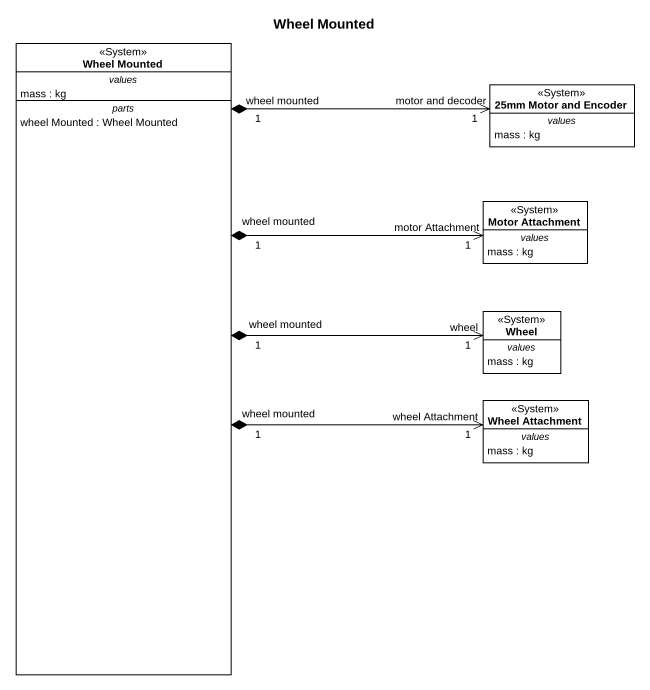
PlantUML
@startuml
title Wheel Mounted
hide circle
hide empty members
class "Wheel Mounted" as Wheel_Mounted <<System>> {
  -- values --
  mass : kg
  -- parts --
  wheel Mounted : Wheel Mounted
}
class "25mm Motor and Encoder" as c25mm_Motor_and_Encoder <<System>> {
  -- values --
  mass : kg
}
class "Motor Attachment" as Motor_Attachment <<System>> {
  -- values --
  mass : kg
}
class Wheel <<System>> {
  -- values --
  mass : kg
}
class "Wheel Attachment" as Wheel_Attachment <<System>> {
  -- values --
  mass : kg
}
Wheel_Mounted "wheel mounted\n1" *-right-> "motor and decoder\n1" c25mm_Motor_and_Encoder
Wheel_Mounted "1" *-right-> "motor Attachment\n1" Motor_Attachment : wheel mounted
Wheel_Mounted "1" *-right-> "wheel\n1" Wheel : wheel mounted
Wheel_Mounted "1" *-right-> "wheel Attachment\n1" Wheel_Attachment : wheel mounted
@enduml
